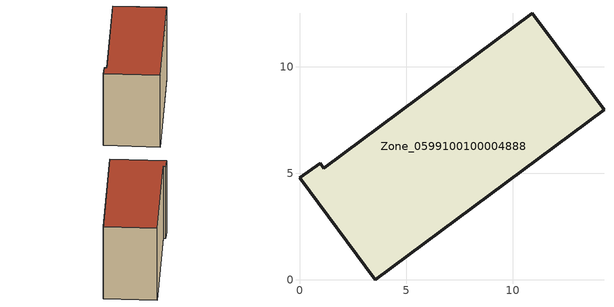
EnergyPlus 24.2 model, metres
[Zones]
Zone_0599100100004888
 floor ground (C_G): 3.55,0 0,4.78 0.97,5.47 1.14,5.25 10.91,12.52 14.29,7.98 z0
 wall outside (C_F): 0,4.78 3.55,0 14.29,7.98 10.91,12.52 1.14,5.25 0.97,5.47 0,4.78 z0:8.87
 roof outside (C_R): 0.97,5.47 0,4.78 3.55,0 14.29,7.98 10.91,12.52 1.14,5.25 z8.87
[BUILDING]
Pand.0599100100004888: North Axis=0; Terrain=City; Loads Convergence Tolerance Value=0.04; Temperature Convergence Tolerance Value=0.4; Solar Distribution=FullExterior; Maximum Number of Warmup Days=25; Minimum Number of Warmup Days=1
[Site:Location]
Rotterdam.The.Hague.AP_ZH_NLD Design_Conditions: Latitude=51.96; Longitude=4.45; Time Zone=1; Elevation=-4.5
[SITE:GROUNDTEMPERATURE:BUILDINGSURFACE]
18, 18, 18, 18, 18, 18, 18, 18, 18, 18, 18, 18
[MATERIAL] Thermal Absorptance=0.9; Solar Absorptance=0.7; Visible Absorptance=0.7
Name | Roughness | Thickness | Conductivity | Density | Specific Heat
G.TI.2006-2014 | MediumSmooth | 0.15 | 0.06 | 540 | 1210
F.TI.2006-2014 | Rough | 0.3 | 0.12 | 1920 | 840
R.TI.2006-2014 | MediumRough | 0.2 | 0.08 | 1500 | 1000
[CONSTRUCTION]
C_G: G.TI.2006-2014
C_F: F.TI.2006-2014
C_R: R.TI.2006-2014
[ZONE]
Zone_0599100100004888: Type=1; Multiplier=1; Ceiling Height=Autocalculate; Volume=Autocalculate; Floor Area=autocalculate; Part of Total Floor Area=Yes
[ZONEINFILTRATION:DESIGNFLOWRATE]
Infil_Zone_0599100100004888: Zone or ZoneList or Space or SpaceList=Zone_0599100100004888; Schedule=AlwaysOn; Design Flow Rate Calculation Method=Flow/Area; Flow Rate per Floor Area=0.0015; Constant Term Coefficient=1; Temperature Term Coefficient=0; Velocity Term Coefficient=0; Velocity Squared Term Coefficient=0
[HVACTEMPLATE:ZONE:IDEALLOADSAIRSYSTEM]
Zone_0599100100004888: Maximum Heating Supply Air Temperature=50; Minimum Cooling Supply Air Temperature=13; Maximum Heating Supply Air Humidity Ratio=0.0156; Minimum Cooling Supply Air Humidity Ratio=0.0077; Heating Limit=NoLimit; Cooling Limit=NoLimit; Dehumidification Control Type=ConstantSensibleHeatRatio; Cooling Sensible Heat Ratio=0.7; Dehumidification Setpoint=60; Humidification Control Type=None; Humidification Setpoint=30; Outdoor Air Method=None; Outdoor Air Flow Rate per Person=0.00944; Outdoor Air Flow Rate per Zone Floor Area=0; Outdoor Air Flow Rate per Zone=0; Demand Controlled Ventilation Type=None; Outdoor Air Economizer Type=NoEconomizer; Heat Recovery Type=None; Sensible Heat Recovery Effectiveness=0.7; Latent Heat Recovery Effectiveness=0.65
[ZONECONTROL:THERMOSTAT]
ThermostatControl_Zone_0599100100004888: Zone or ZoneList=Zone_0599100100004888; Control Type Schedule=DualSetpointControlType; Control 1=Thermostat_Zone_0599100100004888; Temperature Difference Between Cutout And Setpoint=0
[THERMOSTATSETPOINT:DUALSETPOINT]
Thermostat_Zone_0599100100004888: Heating Setpoint Temperature Schedule=HeatingSetpoint_Zone_0599100100004888; Cooling Setpoint Temperature Schedule=CoolingSetpoint_Zone_0599100100004888
[SCHEDULE:COMPACT]
HeatingSetpoint_Zone_0599100100004888: Through: 12/31, For: AllDays, Until: 24:00, 21
CoolingSetpoint_Zone_0599100100004888: Through: 12/31, For: AllDays, Until: 24:00, 24
DualSetpointControlType: Through: 12/31, For: AllDays, Until: 24:00, 4
AlwaysOn: Through: 12/31, For: AllDays, Until: 24:00, 1
